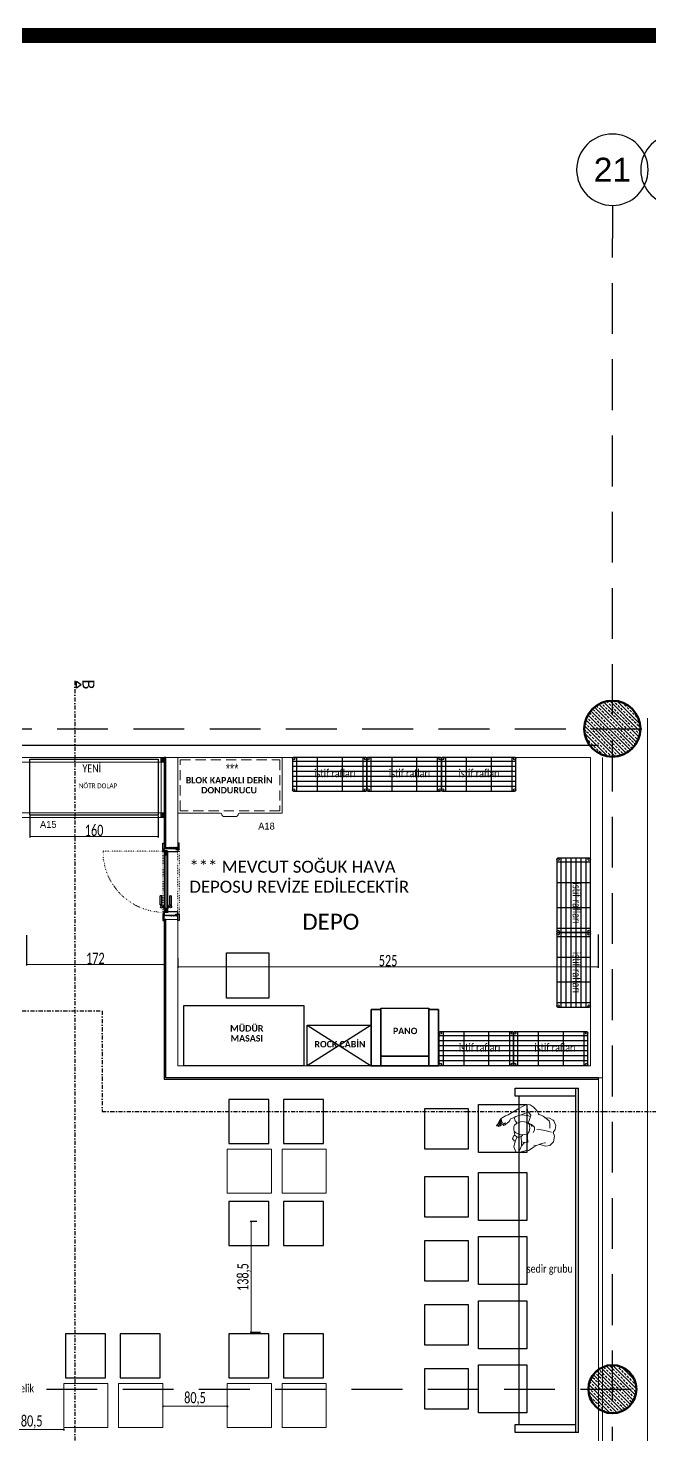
# Model space of a CAD drawing. Header units: millimetres. Extents: x 254888 to 263239, y -110593 to -105042.
# Drawn here: x 260651 to 261427, y -106799 to -105042 of the extents above; entities that cross this region are included whole.
import ezdxf
from ezdxf.enums import TextEntityAlignment as Align

# ---------------------------------------------------------------- set-up
doc = ezdxf.new("R2010")
doc.units = ezdxf.units.MM
doc.header["$PDMODE"] = 2
for name, pattern in [('ACAD_ISO07W100', [3, 0, -3]), ('DASHDOTX2', [50.8, 25.4, -12.7, 0, -12.7]), ('DASHED', [19.05, 12.7, -6.35]), ('DASHED2', [9.525, 6.35, -3.175])]:
    doc.linetypes.add(name, pattern=pattern)
doc.layers.get('0').update_dxf_attribs({"lineweight": 20})
for name, color, linetype in [('0-HSL-HTC', 253, 'Continuous'), ('a_grid_label', 9, 'Continuous'), ('a_grid_label_1_1', 9, 'Continuous'), ('a_outline_02', 1, 'Continuous'), ('a_text_1_1000_english', 7, 'Continuous'), ('kapı', 25, 'Continuous'), ('yazı', 11, 'Continuous')]:
    doc.layers.add(name, color=color, linetype=linetype)
for name, color, linetype, lineweight in [('A-RCON-1', 8, 'Continuous', 5), ('ahşap', 32, 'Continuous', 25), ('ahşap kesit', 30, 'Continuous', 30), ('alçıpan', 12, 'Continuous', 20), ('CAM', 141, 'Continuous', 0), ('demir-1', 103, 'Continuous', 20), ('elektrik panosu', 1, 'Continuous', 25), ('KP', 167, 'Continuous', 30), ('makineekipman', 156, 'Continuous', 20), ('mutfak ekipmanları', 167, 'Continuous', 25), ('t_kesitçizgisi', 7, 'DASHDOTX2', 30), ('t_mob kesit', 32, 'Continuous', 25), ('t_tarama', 253, 'Continuous', 5), ('t_yazı', 23, 'Continuous', 25), ('tefris', 30, 'Continuous', 0), ('tefrişoturum', 59, 'Continuous', 25), ('tefrişyazı', 7, 'Continuous', 20), ('tezgahekipman', 146, 'Continuous', 20), ('X_S_COL_01$0$SC_COLS_SITU_E_SECT', 4, 'Continuous', 50), ('ölçü', 251, 'Continuous', 5)]:
    doc.layers.add(name, color=color, linetype=linetype, lineweight=lineweight)
doc.styles.add('OLUŞTURULMUŞ_STİL_1', font='')
doc.styles.get("Standard").update_dxf_attribs({"font": 'times.ttf', "height": 12})
doc.styles.add('style1', font='arial.ttf', dxfattribs={"height": 20})
doc.styles.add('TAKSİM', font='GOTHIC.TTF', dxfattribs={"height": 20})
doc.styles.add('text2', font='calibri.ttf', dxfattribs={"width": 0.8})
doc.styles.add('txt_tur_1', font='arial.ttf', dxfattribs={"height": 1.5})
doc.styles.add('Ölçü50', font='calibri.ttf', dxfattribs={"width": 0.7})
doc.styles.get('OLUŞTURULMUŞ_STİL_1').set_extended_font_data('Arial', bold=True)
doc.dimstyles.new('olcu10', dxfattribs={"dimtxt": 14, "dimasz": 2, "dimexe": 1.25, "dimexo": 0.625, "dimgap": 0.5, "dimtad": 1, "dimdec": 1, "dimrnd": 0.5, "dimzin": 9, "dimtxsty": 'Ölçü50', "dimblk": 'ARCHTICK', "dimcen": 2, "dimclrd": 256, "dimclre": 256, "dimclrt": 6, "dimazin": 2, "dimtfac": 1, "dimtdec": 1, "dimtix": 1, "dimtmove": 0, "dimatfit": 3, "dimldrblk": 'ARCHTICK', "dimfxl": 1, "dimlwd": -1, "dimarcsym": 0})
pattern_1 = [(135, (232235.527, -121067.091), (-4.490128, -4.490128), []), (135, (232235.527, -121062.601), (-4.490128, -4.490128), [3.175, -1.5875])]

# ---------------------------------------------------------------- blocks, each defined once
blk = doc.blocks.new('_ArchTick')
at = {"color": 0, "linetype": 'ByBlock', "const_width": 0.15}
blk.add_lwpolyline([(-0.5, -0.5), (0.5, 0.5)], dxfattribs=at)
blk = doc.blocks.new('*D330')
at = {"layer": 'DEFPOINTS', "color": 0, "transparency": 16777216}
for p in [(260937.1, -106532.8), (260929.7, -106671.3), (260941.8, -106671.3)]:
    blk.add_point(p, dxfattribs=at)
at = {"layer": 'ölçü', "lineweight": -2, "transparency": 16777216}
for p, q in [((260936.5, -106532.8), (260928.5, -106532.8)), ((260941.2, -106671.3), (260928.5, -106671.3))]:
    blk.add_line(p, q, dxfattribs=at)
at = {"layer": 'ölçü', "transparency": 16777216}
blk.add_line((260929.7, -106532.8), (260929.7, -106671.3), dxfattribs=at)
at = {"layer": 'ölçü', "transparency": 16777216, "xscale": 2, "yscale": 2, "zscale": 2}
for p, rotation in [((260929.7, -106532.8), 90), ((260929.7, -106671.3), 270)]:
    blk.add_blockref('_ArchTick', p, dxfattribs=dict(at, rotation=rotation))
at = {"layer": 'ölçü', "color": 6, "transparency": 16777216, "insert": (260920.6, -106602.1), "char_height": 14, "attachment_point": 5, "rotation": 90, "style": 'Ölçü50'}
blk.add_mtext('138,5', dxfattribs=at)
blk = doc.blocks.new('*D331')
at = {"layer": 'DEFPOINTS', "color": 0, "transparency": 16777216}
for p in [(260819.1, -106762.4), (260899.8, -106762.4), (260899.8, -106763.3)]:
    blk.add_point(p, dxfattribs=at)
at = {"layer": 'ölçü', "lineweight": -2, "transparency": 16777216}
for p, q in [((260819.1, -106763), (260819.1, -106764.5)), ((260899.8, -106763), (260899.8, -106764.5))]:
    blk.add_line(p, q, dxfattribs=at)
at = {"layer": 'ölçü', "transparency": 16777216}
blk.add_line((260819.1, -106763.3), (260899.8, -106763.3), dxfattribs=at)
at = {"layer": 'ölçü', "transparency": 16777216, "xscale": 2, "yscale": 2, "zscale": 2, "rotation": 180}
blk.add_blockref('_ArchTick', (260819.1, -106763.3), dxfattribs=at)
at = {"layer": 'ölçü', "transparency": 16777216, "xscale": 2, "yscale": 2, "zscale": 2}
blk.add_blockref('_ArchTick', (260899.8, -106763.3), dxfattribs=at)
at = {"layer": 'ölçü', "color": 6, "transparency": 16777216, "insert": (260859.4, -106754.1), "char_height": 14, "attachment_point": 5, "style": 'Ölçü50'}
blk.add_mtext('80,5', dxfattribs=at)
blk = doc.blocks.new('*D349')
at = {"layer": 'DEFPOINTS', "color": 0, "transparency": 16777216}
for p in [(261363, -106173.4), (260838, -106202.9), (261363, -106214.5)]:
    blk.add_point(p, dxfattribs=at)
at = {"layer": 'ölçü', "lineweight": -2, "transparency": 16777216}
for p, q in [((261363, -106174), (261363, -106215.7)), ((260838, -106203.5), (260838, -106215.7))]:
    blk.add_line(p, q, dxfattribs=at)
at = {"layer": 'ölçü', "transparency": 16777216}
blk.add_line((260838, -106214.5), (261363, -106214.5), dxfattribs=at)
at = {"layer": 'ölçü', "transparency": 16777216, "xscale": 2, "yscale": 2, "zscale": 2, "rotation": 180}
blk.add_blockref('_ArchTick', (260838, -106214.5), dxfattribs=at)
at = {"layer": 'ölçü', "transparency": 16777216, "xscale": 2, "yscale": 2, "zscale": 2}
blk.add_blockref('_ArchTick', (261363, -106214.5), dxfattribs=at)
at = {"layer": 'ölçü', "color": 6, "transparency": 16777216, "insert": (261100.5, -106206.8), "char_height": 14, "attachment_point": 5, "style": 'Ölçü50'}
blk.add_mtext('525', dxfattribs=at)
blk = doc.blocks.new('*D326')
at = {"layer": 'DEFPOINTS', "color": 0, "transparency": 16777216}
for p in [(260648.9, -106174.2), (260821, -106174.2), (260821, -106211.5)]:
    blk.add_point(p, dxfattribs=at)
at = {"layer": 'ölçü', "lineweight": -2, "transparency": 16777216}
for p, q in [((260648.9, -106174.8), (260648.9, -106212.8)), ((260821, -106174.8), (260821, -106212.8))]:
    blk.add_line(p, q, dxfattribs=at)
at = {"layer": 'ölçü', "transparency": 16777216}
blk.add_line((260648.9, -106211.5), (260821, -106211.5), dxfattribs=at)
at = {"layer": 'ölçü', "transparency": 16777216, "xscale": 2, "yscale": 2, "zscale": 2, "rotation": 180}
blk.add_blockref('_ArchTick', (260648.9, -106211.5), dxfattribs=at)
at = {"layer": 'ölçü', "transparency": 16777216, "xscale": 2, "yscale": 2, "zscale": 2}
blk.add_blockref('_ArchTick', (260821, -106211.5), dxfattribs=at)
at = {"layer": 'ölçü', "color": 6, "transparency": 16777216, "insert": (260735, -106203.9), "char_height": 14, "attachment_point": 5, "style": 'Ölçü50'}
blk.add_mtext('172', dxfattribs=at)
blk = doc.blocks.new('isttif rafı-flat-4')
for p, q in [((-1110, -1291.1), (-1068, -1291.1)), ((-1104.9, -1286), (-1104.9, -1379)), ((-1098.6, -1286), (-1098.6, -1379)), ((-1092.4, -1286), (-1092.4, -1379)), ((-1086.1, -1286), (-1086.1, -1379)), ((-1079.9, -1286), (-1079.9, -1379)), ((-1073.6, -1286), (-1073.6, -1379)), ((-1110, -1317), (-1068, -1317)), ((-1110, -1348), (-1068, -1348)), ((-1110, -1373.9), (-1068, -1373.9))]:
    blk.add_line(p, q)
blk.add_lwpolyline([(-1110, -1287.5), (-1110, -1377.5, 0.414214), (-1108.5, -1379), (-1069.5, -1379, 0.414214), (-1068, -1377.5), (-1068, -1287.5, 0.414214), (-1069.5, -1286), (-1108.5, -1286, 0.414214)], format="xyb", close=True)
for centre in [(-1108.5, -1287.5), (-1069.5, -1287.5), (-1108.5, -1377.5), (-1069.5, -1377.5)]:
    blk.add_circle(centre, 1.5)
blk = doc.blocks.new('A$C70273054-flat-1')
for p, q in [((-67, 130.2), (-67, 0)), ((2.5, 130.2), (-67, 130.2)), ((2.5, 130.2), (2.5, 77.1)), ((4.5, 75.1), (4.5, 75.1)), ((6.5, 57.1), (6.5, 73.1)), ((2.5, 0), (2.5, 53.1)), ((4.5, 55.1), (4.5, 55.1)), ((-67, 0), (2.5, 0))]:
    blk.add_line(p, q)
at = {"linetype": 'DASHED'}
blk.add_lwpolyline([(-0.5, 3), (-0.5, 127.2), (-64, 127.2), (-64, 3)], close=True, dxfattribs=at)
for centre, start, end in [((4.5, 77.1), 180, 270), ((4.5, 73.1), 0, 90), ((4.5, 53.1), 90, 180), ((4.5, 57.1), 270, 0)]:
    blk.add_arc(centre, 2, start, end)
at = {"style": 'style1', "width": 0.8}
blk.add_text('***', height=12, rotation=90, dxfattribs=at).set_placement((-47.2, 54.7))
blk = doc.blocks.new('dada')
for p, q in [((219964.1, -31826.5), (219966.7, -31822.6)), ((219967.8, -31810.1), (219965.6, -31815.3)), ((219965.6, -31815.3), (219966.3, -31821)), ((219966.3, -31821), (219966.1, -31823.5)), ((219966.7, -31822.6), (219967.9, -31820.3)), ((219973.4, -31806.9), (219967.8, -31810.1)), ((219967.9, -31820.3), (219969.4, -31817.1)), ((219969.4, -31817.1), (219969.8, -31816.1)), ((219980.5, -31807), (219973.4, -31806.9)), ((219984.7, -31810), (219980.5, -31807)), ((219984.3, -31815.6), (219984.6, -31812.1)), ((219984.6, -31817.3), (219984.3, -31815.6)), ((219984.4, -31825.3), (219984.7, -31822.8)), ((219984.6, -31818.7), (219984.6, -31817.3)), ((219984.6, -31820.5), (219984.6, -31818.7)), ((219984.7, -31822.8), (219984.6, -31820.5)), ((219988.6, -31808.2), (219984.7, -31810)), ((219993.9, -31808.4), (219988.6, -31808.2)), ((219994, -31816.3), (219988.8, -31815.1)), ((219998.9, -31812.3), (219993.9, -31808.4)), ((219997.6, -31817.9), (219994, -31816.3)), ((219999.7, -31822.2), (219997.6, -31817.9)), ((219999.7, -31813.2), (219998.9, -31812.3)), ((220000.9, -31818.5), (219999.7, -31813.2)), ((220001.6, -31826.6), (219999.7, -31822.2)), ((220000.2, -31823.1), (220000.9, -31818.5)), ((219954.2, -31838.4), (219950.3, -31846.2)), ((219955.5, -31834.6), (219954.2, -31838.4)), ((219961.5, -31828.8), (219955.5, -31834.6)), ((219964.3, -31841.6), (219959.4, -31844.5)), ((219964.1, -31826.5), (219961.5, -31828.8)), ((219963.6, -31829.8), (219964.1, -31826.5)), ((219964.2, -31845.6), (219964.3, -31841.6)), ((219965.9, -31838.1), (219964.3, -31841.6)), ((219965.9, -31838.1), (219965, -31837.7)), ((219970.3, -31839.5), (219965.9, -31838.1)), ((219975.3, -31840.4), (219970.3, -31839.5)), ((219975.1, -31840.7), (219972.6, -31847.5)), ((219978.8, -31839.4), (219975.1, -31840.7)), ((219983.2, -31839.4), (219978.8, -31839.4)), ((219982, -31833.1), (219978.9, -31834)), ((219985.9, -31833.9), (219982, -31833.1)), ((219987.6, -31841.5), (219983.2, -31839.4)), ((219983.4, -31830.6), (219984.4, -31825.3)), ((219988.1, -31839.2), (219985.7, -31836.9)), ((219988, -31838.6), (219985.9, -31833.9)), ((219989.4, -31844.9), (219987.6, -31841.5)), ((219988.1, -31839.2), (219988, -31838.6)), ((219988.5, -31841.6), (219988.1, -31839.2)), ((219989.1, -31844.1), (219988.5, -31841.6)), ((220002.8, -31833), (220001.6, -31826.6)), ((220002.9, -31833.1), (220001.9, -31831.9)), ((220006.7, -31835.8), (220002.9, -31833.1)), ((220008.3, -31838.4), (220006.7, -31835.8)), ((220010.1, -31841.6), (220008.3, -31838.4)), ((220011.5, -31845.8), (220010.1, -31841.6)), ((219950.3, -31846.2), (219950.4, -31849.8)), ((219950.4, -31849.8), (219955.8, -31853.3)), ((219954.9, -31845.1), (219953.1, -31845.6)), ((219959.4, -31844.5), (219954.9, -31845.1)), ((219955.8, -31853.3), (219959.9, -31853.5)), ((219962.8, -31845.2), (219959.4, -31844.5)), ((219959.9, -31853.5), (219963.5, -31853.2)), ((219970.6, -31847.5), (219962.8, -31845.2)), ((219963.2, -31854.8), (219963.4, -31853.2)), ((219965.6, -31857.5), (219963.2, -31854.8)), ((219963.5, -31853.2), (219967.3, -31852.8)), ((219968.5, -31857.1), (219965.6, -31857.5)), ((219967.3, -31852.8), (219968.8, -31852.9)), ((219970.3, -31855.5), (219968.5, -31857.1)), ((219969.1, -31849.2), (219968.6, -31852.2)), ((219968.6, -31852.2), (219970.2, -31855.4)), ((219968.6, -31852.2), (219968.6, -31852.2)), ((219970.6, -31848), (219969.1, -31849.2)), ((219970.2, -31855.4), (219972, -31856.6)), ((219971, -31847.2), (219970.6, -31848)), ((219972.2, -31846.3), (219971, -31847.2)), ((219972, -31856.6), (219973.4, -31857.2)), ((219972.2, -31846.3), (219972.9, -31846.5)), ((219972.6, -31847.5), (219972.2, -31849)), ((219972.2, -31849), (219973.4, -31855)), ((219973.4, -31855), (219974.9, -31857.4)), ((219973.4, -31857.2), (219974.3, -31857.1)), ((219974.3, -31857.1), (219974, -31855.9)), ((219974.9, -31857.4), (219976.6, -31858.5)), ((219976.6, -31858.5), (219980.3, -31859.2)), ((219980.3, -31859.2), (219982.4, -31858.8)), ((219982.4, -31858.8), (219985.1, -31857.1)), ((219985.1, -31857.1), (219988.9, -31851.8)), ((219985.8, -31856.2), (219987.9, -31859.4)), ((219987.9, -31859.4), (219991.6, -31861.6)), ((219993.5, -31842.3), (219988.6, -31843)), ((219988.9, -31851.8), (219989.4, -31847.8)), ((219989.4, -31845.9), (219989.1, -31844.1)), ((219989.4, -31847.8), (219989.4, -31844.9)), ((219993.2, -31859.7), (219997, -31853.7)), ((219999.3, -31842.1), (219993.5, -31842.3)), ((219997, -31853.7), (219997.9, -31845.6)), ((219997, -31853.7), (220000, -31849)), ((219997.9, -31845.6), (219997.6, -31842.2)), ((219998.7, -31863.7), (220003.7, -31858.5)), ((219999.3, -31842.1), (220002.3, -31845.7)), ((220000, -31849), (220002.3, -31845.7)), ((220002.3, -31845.7), (220003.5, -31847.3)), ((220003.5, -31847.3), (220008, -31848.7)), ((220003.7, -31858.5), (220007.4, -31854.5)), ((220007.4, -31854.5), (220010.8, -31850.1)), ((220010.8, -31850.1), (220011.5, -31845.8)), ((220010.8, -31850.1), (220010.8, -31850.1)), ((219976.3, -31878.1), (219976.7, -31876.9)), ((219976.7, -31876.9), (219977.5, -31876.1)), ((219977.5, -31876.1), (219978.5, -31875)), ((219978.7, -31877), (219977.9, -31877.8)), ((219978.5, -31875), (219979.2, -31874.4)), ((219980.1, -31875.8), (219978.7, -31877)), ((219980.1, -31870.4), (219978.8, -31871.8)), ((219978.8, -31871.8), (219978.9, -31872.1)), ((219978.9, -31872.1), (219979.2, -31872.2)), ((219979, -31877.2), (219980.3, -31876.2)), ((219979.2, -31872.2), (219981.2, -31871.8)), ((219979.2, -31874.4), (219980.3, -31873.4)), ((219981, -31869.8), (219980.1, -31870.4)), ((219982.1, -31874.4), (219980.1, -31875.8)), ((219980.3, -31873.4), (219981.5, -31872.2)), ((219980.3, -31876.2), (219981.3, -31875.3)), ((219983.2, -31868.1), (219981, -31869.8)), ((219982.2, -31876.8), (219981, -31877.7)), ((219981.2, -31871.8), (219982.2, -31871.3)), ((219981.3, -31875.3), (219982.2, -31874.6)), ((219981.5, -31872.2), (219982.2, -31871.3)), ((219982.2, -31874.6), (219982.1, -31874.4)), ((219982.2, -31871.3), (219982.7, -31870.2)), ((219982.2, -31874.6), (219983.9, -31875.9)), ((219982.2, -31876.8), (219983.9, -31875.9)), ((219984.9, -31866.8), (219983.2, -31868.1)), ((219985.2, -31876.8), (219983.5, -31877.4)), ((219983.9, -31875.9), (219986.7, -31877.1)), ((219986.7, -31877.1), (219984.3, -31878.3)), ((219986.8, -31865.9), (219984.9, -31866.8)), ((219986, -31876.8), (219985.2, -31876.8)), ((219987.9, -31875.9), (219986.7, -31877.1)), ((219988.6, -31865.9), (219986.8, -31865.9)), ((219991.2, -31872.7), (219987.9, -31875.9)), ((219988.6, -31865.9), (219991.6, -31861.6)), ((219993.3, -31869.5), (219991.2, -31872.7)), ((219991.6, -31861.6), (219993.2, -31859.7)), ((219993.3, -31869.5), (219998.7, -31863.7)), ((219976.4, -31878.4), (219976.3, -31878.1)), ((219976.8, -31878.5), (219976.4, -31878.4)), ((219976.5, -31879.8), (219978.1, -31877.9)), ((219976.6, -31880.4), (219976.5, -31879.8)), ((219976.9, -31880.6), (219976.6, -31880.4)), ((219977.9, -31877.8), (219976.8, -31878.5)), ((219979.2, -31879.3), (219976.9, -31880.6)), ((219978.1, -31877.9), (219979, -31877.2)), ((219981, -31877.7), (219979.2, -31879.3)), ((219981.2, -31878.6), (219979.2, -31879.3)), ((219979.4, -31879.5), (219979.2, -31879.3)), ((219981, -31879.2), (219979.4, -31879.5)), ((219984.3, -31878.3), (219981, -31879.2)), ((219983.5, -31877.4), (219981.2, -31878.6))]:
    blk.add_line(p, q)
blk = doc.blocks.new('60lik')
at = {"layer": 'KP'}
blk.add_lwpolyline([(260700.2, -106004.3), (260704.2, -106004.3), (260704.2, -106010.3), (260700.2, -106010.3), (260700.2, -106004.3), (260704.2, -106010.3), (260704.2, -106004.3), (260700.2, -106010.3)], dxfattribs=at)
blk = doc.blocks.new('*D308')
at = {"layer": 'DEFPOINTS', "color": 0, "transparency": 16777216}
for p in [(260425.2, -106794.8), (260695.7, -106792.4), (260695.7, -106792.4)]:
    blk.add_point(p, dxfattribs=at)
at = {"layer": 'ölçü', "lineweight": -2, "transparency": 16777216}
for p, q in [((260425.2, -106794.1), (260425.2, -106791.1)), ((260695.7, -106791.7), (260695.7, -106791.1))]:
    blk.add_line(p, q, dxfattribs=at)
at = {"layer": 'ölçü', "transparency": 16777216}
blk.add_line((260425.2, -106792.4), (260695.7, -106792.4), dxfattribs=at)
at = {"layer": 'ölçü', "transparency": 16777216, "xscale": 2, "yscale": 2, "zscale": 2, "rotation": 180}
blk.add_blockref('_ArchTick', (260425.2, -106792.4), dxfattribs=at)
at = {"layer": 'ölçü', "transparency": 16777216, "xscale": 2, "yscale": 2, "zscale": 2}
blk.add_blockref('_ArchTick', (260695.7, -106792.4), dxfattribs=at)
at = {"layer": 'ölçü', "color": 6, "transparency": 16777216, "insert": (260560.4, -106783.2), "char_height": 14, "attachment_point": 5, "style": 'Ölçü50'}
blk.add_mtext('270,5', dxfattribs=at)
blk = doc.blocks.new('*D316')
at = {"layer": 'DEFPOINTS', "color": 0, "transparency": 16777216}
for p in [(260615.3, -106782), (260695.7, -106791.1), (260695.7, -106792.4)]:
    blk.add_point(p, dxfattribs=at)
at = {"layer": 'ölçü', "lineweight": -2, "transparency": 16777216}
for p, q in [((260615.3, -106782.7), (260615.3, -106793.6)), ((260695.7, -106791.7), (260695.7, -106793.6))]:
    blk.add_line(p, q, dxfattribs=at)
at = {"layer": 'ölçü', "transparency": 16777216}
blk.add_line((260615.3, -106792.4), (260695.7, -106792.4), dxfattribs=at)
at = {"layer": 'ölçü', "transparency": 16777216, "xscale": 2, "yscale": 2, "zscale": 2, "rotation": 180}
blk.add_blockref('_ArchTick', (260615.3, -106792.4), dxfattribs=at)
at = {"layer": 'ölçü', "transparency": 16777216, "xscale": 2, "yscale": 2, "zscale": 2}
blk.add_blockref('_ArchTick', (260695.7, -106792.4), dxfattribs=at)
at = {"layer": 'ölçü', "color": 6, "transparency": 16777216, "insert": (260655.5, -106783.2), "char_height": 14, "attachment_point": 5, "style": 'Ölçü50'}
blk.add_mtext('80,5', dxfattribs=at)
blk = doc.blocks.new('a_grid label')
at = {"layer": 'a_grid_label'}
blk.add_line((0, 4.14), (0, 0), dxfattribs=at)
blk.add_circle((0, 8.6), 4.46, dxfattribs=at)
at = {"layer": 'a_grid_label', "style": 'txt_tur_1'}
blk.add_attdef('A1', text='', height=3, dxfattribs=at).set_placement((0, 7.25), align=Align.CENTER)
blk = doc.blocks.new('kapıdetay')
at = {"ltscale": 0.2}
h = blk.add_hatch(dxfattribs=at)
h.set_pattern_fill('ANSI31', color=251, scale=0.2)
h.set_pattern_definition([(45, (-560329.91457, -186215.0068), (-0.44901280605, 0.44901280605), [])])
h.paths.add_polyline_path([(9.8, -4.4), (4.8, -4.4), (4.8, -4.2), (5.2, -4.2), (5.2, -1.6), (9.8, -1.6)])
h = blk.add_hatch(dxfattribs=at)
h.set_pattern_fill('ANSI31', color=251, scale=0.2)
h.set_pattern_definition([(45, (-560326.91455, -186218.00687), (-0.44901280605, 0.44901280605), [])])
h.paths.add_polyline_path([(81.2, -1.6), (81.2, -4.4), (76.2, -4.4), (76.2, -1.6)])
at = {"linetype": 'ACAD_ISO07W100', "ltscale": 0.2}
blk.add_line((4.8, -1), (4.8, 75.4), dxfattribs=at)
at = {"ltscale": 0.2}
for p, q in [((4.1, -4.2), (4.1, 0)), ((5.2, -4.2), (5.2, 0)), ((71.7, 4), (60.6, 4)), ((60.6, 3.8), (60.6, 4)), ((60.6, 2.2), (60.6, 3.8)), ((60.6, 2.2), (60.6, 2)), ((71.7, 2), (60.6, 2)), ((71.7, 2), (60.6, 2)), ((71.7, 3.8), (71.7, 4)), ((71.7, 2.2), (71.7, 3.8)), ((71.7, 3.8), (72.3, 3.8)), ((71.7, 2.2), (71.7, 2)), ((71.7, 2.2), (72.3, 2.2)), ((72.3, 3.6), (72.3, 3.8)), ((72.3, 2.4), (72.3, 3.6)), ((72.3, 3.6), (73.1, 3.6)), ((72.3, 2.4), (72.3, 2.2)), ((72.3, 2.4), (73.1, 2.4)), ((73.6, 1.9), (73.6, -0.5)), ((74.7, 1.9), (74.7, -0.5)), ((4.1, -4.2), (4.5, -4.2)), ((4.5, -4.2), (4.5, -0.2)), ((4.8, -4.2), (4.8, -0.2)), ((4.8, -1), (81.2, -1)), ((4.8, -5), (4.8, -1)), ((4.8, -1.6), (81.2, -1.6)), ((5.2, -4.2), (4.8, -4.2)), ((4.8, -4.4), (81.2, -4.4)), ((4.8, -5), (81.2, -5)), ((9.8, -4.4), (9.8, -1.6)), ((71.7, -8), (60.6, -8)), ((71.7, -8), (60.6, -8)), ((60.6, -8.2), (60.6, -8)), ((60.6, -8.2), (60.6, -9.8)), ((60.6, -9.8), (60.6, -10)), ((71.7, -10), (60.6, -10)), ((71.7, -8.2), (71.7, -8)), ((71.7, -8.2), (71.7, -9.8)), ((71.7, -8.2), (72.3, -8.2)), ((71.7, -9.8), (71.7, -10)), ((71.7, -9.8), (72.3, -9.8)), ((76.4, -0.5), (71.9, -0.5)), ((71.9, -0.5), (71.9, -1)), ((71.9, -5.5), (71.9, -5)), ((76.4, -5.5), (71.9, -5.5)), ((72.3, -8.4), (72.3, -8.2)), ((72.3, -8.4), (72.3, -9.6)), ((72.3, -8.4), (73.1, -8.4)), ((72.3, -9.6), (72.3, -9.8)), ((72.3, -9.6), (73.1, -9.6)), ((73.6, -7.9), (73.6, -5.5)), ((74.7, -7.9), (74.7, -5.5)), ((76.2, -4.4), (76.2, -1.6)), ((81.2, -5), (81.2, -1))]:
    blk.add_line(p, q, dxfattribs=at)
for points in [[(-5.2, -1), (2.8, -1), (2.8, 0.8), (-5.2, 0.8)], [(91.2, -1), (83.2, -1), (83.2, 0.8), (91.2, 0.8)], [(2.3, -15.5), (2.8, -15.5), (2.8, -19.8), (-5.2, -19.8), (-5.2, -18), (2.3, -18), (2.3, -15.5)], [(76.4, -0.5), (76.4, -1), (71.9, -1), (71.9, -0.5)], [(76.4, -5.5), (76.4, -5), (71.9, -5), (71.9, -5.5)], [(83.7, -15.5), (83.2, -15.5), (83.2, -19.8), (91.2, -19.8), (91.2, -18), (83.7, -18), (83.7, -15.5)]]:
    blk.add_lwpolyline(points, close=True, dxfattribs=at)
at = {"linetype": 'ACAD_ISO07W100', "ltscale": 0.2}
for points in [[(2.8, 0.8), (83.2, 0.8)], [(0, -18), (0, -1)], [(86, -18), (86, -1)], [(2.8, -19.8), (83.2, -19.8)], [(80.5, -18), (5.5, -18)]]:
    blk.add_lwpolyline(points, dxfattribs=at)
at = {"ltscale": 0.2}
for points in [[(1.5, -18), (5.5, -18), (5.5, -5.5), (4.5, -5.5), (4.5, -1), (1.5, -1), (1.5, -18)], [(84.5, -18), (80.5, -18), (80.5, -5.5), (81.5, -5.5), (81.5, -1), (84.5, -1), (84.5, -18)]]:
    blk.add_lwpolyline(points, dxfattribs=at)
blk.add_circle((4.7, 0.6), 0.8, dxfattribs=at)
at = {"linetype": 'ACAD_ISO07W100', "ltscale": 0.2}
blk.add_arc((4.9, -0.9), 76.3, 359.936, 90.064, dxfattribs=at)
at = {"ltscale": 0.2}
blk.add_ellipse((74.1, 3), major_axis=(0, 1.23), ratio=0.999304, start_param=1.570796315237618, end_param=7.853981622417204, dxfattribs=at)
at = {"ltscale": 0.2, "extrusion": (0, 0, -1)}
blk.add_ellipse((74.1, -9), major_axis=(0, 1.23), ratio=0.999304, start_param=4.712389, end_param=10.995574, dxfattribs=at)
blk = doc.blocks.new('*D361')
at = {"layer": 'DEFPOINTS', "color": 0, "transparency": 16777216}
for p in [(260653.3, -106025.2, 0), (260813.5, -106025.2, 0), (260813.5, -106051.8)]:
    blk.add_point(p, dxfattribs=at)
at = {"layer": 'ölçü', "lineweight": -2, "transparency": 16777216}
for p, q in [((260653.3, -106025.8), (260653.3, -106053)), ((260813.5, -106025.8), (260813.5, -106053))]:
    blk.add_line(p, q, dxfattribs=at)
at = {"layer": 'ölçü', "transparency": 16777216}
blk.add_line((260653.3, -106051.8), (260813.5, -106051.8), dxfattribs=at)
at = {"layer": 'ölçü', "transparency": 16777216, "xscale": 2, "yscale": 2, "zscale": 2, "rotation": 180}
blk.add_blockref('_ArchTick', (260653.3, -106051.8), dxfattribs=at)
at = {"layer": 'ölçü', "transparency": 16777216, "xscale": 2, "yscale": 2, "zscale": 2}
blk.add_blockref('_ArchTick', (260813.5, -106051.8), dxfattribs=at)
at = {"layer": 'ölçü', "color": 6, "transparency": 16777216, "insert": (260733.4, -106044.1), "char_height": 14, "attachment_point": 5, "style": 'Ölçü50'}
blk.add_mtext('160', dxfattribs=at)

msp = doc.modelspace()

# ---------------------------------------------------------------- hatches: boundary and pattern name
at = {"layer": '0-HSL-HTC'}
h = msp.add_hatch(dxfattribs=at)
h.set_pattern_fill('ANSI33', color=12, angle=90, style=0)
h.set_pattern_definition(pattern_1)
edge = h.paths.add_edge_path()
edge.add_arc((261380.527, -105917.091), 35, 0, 360)
h = msp.add_hatch(dxfattribs=at)
h.set_pattern_fill('ANSI33', color=12, angle=90, style=0)
h.set_pattern_definition(pattern_1)
edge = h.paths.add_edge_path()
edge.add_arc((261380.527, -106742.091), 30, 0, 360)

# ---------------------------------------------------------------- linework, layer by layer
at = {"color": 252, "const_width": 18.492, "elevation": 0}
msp.add_lwpolyline([(257052.561, -108874.598), (257052.561, -105051.157), (263229.562, -105051.157), (263229.562, -108874.598)], close=True, dxfattribs=at)
at = {"layer": 'a_grid_label_1_1', "linetype": 'DASHED2', "ltscale": 10}
for p, q in [((261380.527, -108567.091, -17966.192), (261380.527, -105304.828, -17966.192)), ((258877.517, -105917.091, -17966.192), (262145.31, -105917.091, -17966.192)), ((258864.135, -106742.091, -17966.192), (262131.929, -106742.091, -17966.192))]:
    msp.add_line(p, q, dxfattribs=at)
at = {"layer": 'a_outline_02'}
msp.add_line((261363.027, -105938.026), (259353.027, -105938.026), dxfattribs=at)
at = {"layer": 'ahşap'}
msp.add_lwpolyline([(260995.507, -106263.026), (260995.507, -106338.026), (260845.507, -106338.026), (260845.507, -106263.026), (260995.507, -106263.026)], dxfattribs=at)
at = {"layer": 'ahşap kesit'}
for points in [[(260823.027, -105953.026), (260821.027, -105953.026), (260821.027, -106065.345), (260823.027, -106065.345)], [(260823.027, -106155.364), (260821.027, -106155.364), (260821.027, -106355.026), (261363.057, -106355.026), (261363.057, -106353.026), (260823.027, -106353.026)]]:
    msp.add_lwpolyline(points, close=True, dxfattribs=at)
at = {"layer": 'alçıpan'}
for p, q in [((259283.027, -105938.026), (261363.027, -105938.026)), ((259283.027, -105953.026), (261353.027, -105953.026)), ((260823.027, -105953.026), (260823.027, -106065.345)), ((260838.027, -105953.026), (260838.027, -106065.345)), ((260823.027, -106155.364), (260823.027, -106353.026)), ((260838.027, -106155.364), (260838.027, -106338.026)), ((260838.027, -106338.026), (261353.056, -106338.026)), ((260823.027, -106353.026), (261368.057, -106353.026))]:
    msp.add_line(p, q, dxfattribs=at)
for points in [[(261353.056, -106338.026), (261353.027, -105953.027)], [(261368.057, -106353.026), (261368.027, -105953.026)], [(260823.027, -106065.345), (260838.027, -106065.345)], [(260823.027, -106155.364), (260838.027, -106155.364)], [(261348.057, -106353.027), (261348.057, -106353.026)]]:
    msp.add_lwpolyline(points, dxfattribs=at)
at = {"layer": 'CAM'}
msp.add_line((261363.057, -106353.026), (261363.057, -106811.103), dxfattribs=at)
msp.add_lwpolyline([(261368.057, -106811.109), (261368.057, -106353.026)], dxfattribs=at)
at = {"layer": 'demir-1'}
for points in [[(259583.027, -105959.026), (260821.027, -105959.026)], [(260817.027, -106028.026), (260817.027, -105953.026)], [(260821.027, -106028.026), (260821.027, -105953.026)], [(259583.027, -106022.026), (260821.027, -106022.026)], [(260821.027, -106028.026), (259583.027, -106028.026)]]:
    msp.add_lwpolyline(points, dxfattribs=at)
at = {"layer": 'elektrik panosu'}
for p, q in [((261079.421, -106287.242), (260999.421, -106338.026)), ((260999.421, -106287.242), (261079.421, -106338.026))]:
    msp.add_line(p, q, dxfattribs=at)
at = {"layer": 'elektrik panosu', "lineweight": 35}
for points in [[(261091.421, -106338.026), (261091.421, -106268.026), (261079.421, -106268.026), (261079.421, -106338.026), (261163.421, -106338.026)], [(261163.421, -106338.026), (261163.421, -106268.026), (261151.421, -106268.026), (261151.421, -106338.026)], [(261151.421, -106326.026), (261091.421, -106326.026)]]:
    msp.add_lwpolyline(points, dxfattribs=at)
at = {"layer": 'elektrik panosu'}
for points in [[(261091.421, -106326.026), (261091.421, -106266.026), (261151.421, -106266.026), (261151.421, -106326.026), (261091.421, -106326.026)], [(261079.421, -106338.026), (260999.421, -106338.026), (260999.421, -106287.242), (261079.421, -106287.242)], [(261079.421, -106287.242), (261079.421, -106338.026)]]:
    msp.add_lwpolyline(points, dxfattribs=at)
at = {"layer": 'mutfak ekipmanları', "elevation": 0}
msp.add_lwpolyline([(260653.298, -105955.162), (260813.504, -105955.162), (260813.504, -106025.162), (260653.298, -106025.162)], close=True, dxfattribs=at)
at = {"layer": 't_kesitçizgisi', "ltscale": 0.2}
for p, q in [((260709.4, -105857.384, 0), (260709.4, -108580.072, 0)), ((259125.181, -106269.571, 0), (260743.391, -106269.571, 0))]:
    msp.add_line(p, q, dxfattribs=at)
at = {"layer": 't_kesitçizgisi'}
for p, q in [((260717.304, -105862.319), (260711.672, -105858.093)), ((260711.672, -105866.545), (260711.672, -105858.093)), ((260717.304, -105862.319), (260711.672, -105866.545))]:
    msp.add_line(p, q, dxfattribs=at)
at = {"layer": 't_kesitçizgisi', "ltscale": 0.2, "elevation": 0}
msp.add_lwpolyline([(260743.391, -106269.571), (260743.391, -106395.42), (261554.033, -106395.42)], dxfattribs=at)
at = {"layer": 't_mob kesit'}
for p, q in [((261334.311, -106366.005), (261334.311, -106796.243)), ((261338.311, -106796.243), (261338.311, -106366.005))]:
    msp.add_line(p, q, dxfattribs=at)
for points in [[(261334.311, -106376.005), (261259.311, -106376.005), (261259.311, -106366.005), (261338.311, -106366.005)], [(261264.311, -106786.243), (261264.311, -106376.005)], [(261338.311, -106796.243), (261259.311, -106796.243), (261259.311, -106786.243), (261334.311, -106786.243)]]:
    msp.add_lwpolyline(points, dxfattribs=at)
for points in [[(261273.586, -106386.473), (261273.586, -106446.473), (261213.586, -106446.473), (261213.586, -106386.473)], [(261273.586, -106471.538), (261273.586, -106531.538), (261213.586, -106531.538), (261213.586, -106471.538)], [(261273.586, -106551.554), (261273.586, -106611.554), (261213.586, -106611.554), (261213.586, -106551.554)], [(261273.586, -106631.569), (261273.586, -106691.569), (261213.586, -106691.569), (261213.586, -106631.569)], [(261273.586, -106711.585), (261273.586, -106771.585), (261213.586, -106771.585), (261213.586, -106711.585)]]:
    msp.add_lwpolyline(points, close=True, dxfattribs=at)
at = {"layer": 't_tarama', "elevation": -17966.834}
msp.add_lwpolyline([(261424.477, -108546.541), (261424.477, -105903.937)], dxfattribs=at)
at = {"layer": 'tefris', "linetype": 'Continuous'}
for points in [[(260899.787, -106442.448), (260899.787, -106497.448), (260954.787, -106497.448), (260954.787, -106442.448), (260899.787, -106442.448)], [(260968.196, -106442.448), (260968.196, -106497.448), (261023.196, -106497.448), (261023.196, -106442.448), (260968.196, -106442.448)], [(260695.692, -106734.871), (260695.692, -106789.871), (260750.692, -106789.871), (260750.692, -106734.871), (260695.692, -106734.871)], [(260764.101, -106734.871), (260764.101, -106789.871), (260819.101, -106789.871), (260819.101, -106734.871), (260764.101, -106734.871)], [(260899.787, -106734.871), (260899.787, -106789.871), (260954.787, -106789.871), (260954.787, -106734.871), (260899.787, -106734.871)], [(260968.196, -106734.871), (260968.196, -106789.871), (261023.196, -106789.871), (261023.196, -106734.871), (260968.196, -106734.871)]]:
    msp.add_lwpolyline(points, dxfattribs=at)
at = {"layer": 'tefrişoturum'}
for points in [[(260951.718, -106196.922), (260951.718, -106253.844), (260898.667, -106253.844), (260898.667, -106196.922)], [(260901.631, -106380.408), (260901.631, -106435.408), (260951.631, -106435.408), (260951.631, -106380.408)], [(260970.04, -106380.408), (260970.04, -106435.408), (261020.04, -106435.408), (261020.04, -106380.408)], [(261145.857, -106441.708), (261200.857, -106441.708), (261200.857, -106391.708), (261145.857, -106391.708)], [(261145.857, -106526.774), (261200.857, -106526.774), (261200.857, -106476.774), (261145.857, -106476.774)], [(260901.631, -106507.782), (260901.631, -106562.782), (260951.631, -106562.782), (260951.631, -106507.782)], [(260970.04, -106507.782), (260970.04, -106562.782), (261020.04, -106562.782), (261020.04, -106507.782)], [(261145.857, -106606.789), (261200.857, -106606.789), (261200.857, -106556.789), (261145.857, -106556.789)], [(261145.857, -106686.804), (261200.857, -106686.804), (261200.857, -106636.804), (261145.857, -106636.804)], [(260697.536, -106672.832), (260697.536, -106727.832), (260747.536, -106727.832), (260747.536, -106672.832)], [(260765.945, -106672.832), (260765.945, -106727.832), (260815.945, -106727.832), (260815.945, -106672.832)], [(260901.631, -106672.832), (260901.631, -106727.832), (260951.631, -106727.832), (260951.631, -106672.832)], [(260970.04, -106672.832), (260970.04, -106727.832), (261020.04, -106727.832), (261020.04, -106672.832)], [(261145.857, -106766.82), (261200.857, -106766.82), (261200.857, -106716.82), (261145.857, -106716.82)]]:
    msp.add_lwpolyline(points, close=True, dxfattribs=at)
at = {"layer": 'X_S_COL_01$0$SC_COLS_SITU_E_SECT'}
for centre, radius in [((261380.527, -105917.091), 35), ((261380.527, -106742.091), 30)]:
    msp.add_circle(centre, radius, dxfattribs=at)

# ---------------------------------------------------------------- block references
at = {"layer": 'A-RCON-1', "xscale": -1, "rotation": 256.7058778140276}
msp.add_blockref('dada', (241678.572, -327825.674, 0), dxfattribs=at)
at = {"layer": 'a_grid_label_1_1'}
ref = msp.add_blockref('a_grid label', (261380.527, -105304.828, -17966.192), dxfattribs=dict(at, xscale=-9.99999999999418, yscale=9.99999999999418, zscale=10))
ref.add_attrib('A1', '21', dxfattribs={"layer": 'a_grid_label', "height": 30, "style": 'txt_tur_1'}).set_placement((261380.527, -105233.825, -17966.192), align=Align.CENTER)
ref = msp.add_blockref('a_grid label', (261460.527, -105304.828, -17966.192), dxfattribs=dict(at, xscale=-9.99999999999418, yscale=9.99999999999418, zscale=10))
ref.add_attrib('A1', '22', dxfattribs={"layer": 'a_grid_label', "height": 30, "style": 'txt_tur_1'}).set_placement((261460.527, -105233.825, -17966.192), align=Align.CENTER)
at = {"layer": 'demir-1'}
msp.add_blockref('60lik', (116.841, 51.306), dxfattribs=at)
at = {"layer": 'kapı', "xscale": -1, "rotation": 90}
msp.add_blockref('kapıdetay', (260820.027, -106065.345), dxfattribs=at)
at = {"layer": 'makineekipman'}
msp.add_blockref('60lik', (116.841, -17.694), dxfattribs=at)
at = {"layer": 'mutfak ekipmanları'}
for p, rotation in [((262360.045, -107062.989), 270), ((262453.045, -107062.989), 270), ((262546.045, -107062.989), 270), ((260243.087, -107457.793), 180), ((260243.087, -107550.793), 180), ((262543.042, -107405.685), 270), ((262636.042, -107405.685), 270)]:
    msp.add_blockref('isttif rafı-flat-4', p, dxfattribs=dict(at, rotation=rotation))
at = {"layer": 'tezgahekipman', "xscale": -1, "rotation": 90}
msp.add_blockref('A$C70273054-flat-1', (260968.227, -106020.026), dxfattribs=at)

# ---------------------------------------------------------------- texts
at = {"style": 'TAKSİM'}
for s, p in [('A15', (260676.235, -106040.93, 0)), ('A18', (260948.705, -106043.053, 0))]:
    msp.add_text(s, height=8.64, dxfattribs=at).set_placement(p, align=Align.CENTER)
at = {"layer": 'a_text_1_1000_english', "width": 377.99207, "attachment_point": 1}
for s, insert, char_height in [('{\\fCalibri|b0|i0|c162|p34;*** MEVCUT SOĞUK HAVA\\PDEPOSU REVİZE EDİLECEKTİR}', (260852.486, -106082.001), 15), ('{\\fCalibri|b0|i0|c162|p34;DEPO}', (260993.378, -106148.191), 20)]:
    msp.add_mtext(s, dxfattribs=dict(at, insert=insert, char_height=char_height))
at = {"layer": 't_yazı', "color": 1, "insert": (260718.935, -105867.995, 0), "char_height": 15, "width": 84.41262, "attachment_point": 9, "rotation": 270, "style": 'Ölçü50'}
msp.add_mtext('{\\fLucida Sans Unicode|b0|i0|c162|p34;\\W1;B}', dxfattribs=at)
at = {"layer": 't_yazı', "linetype": 'ByBlock', "char_height": 8, "attachment_point": 2, "line_spacing_factor": 0.933337, "style": 'OLUŞTURULMUŞ_STİL_1'}
for s, insert, width in [('{\\fCalibri|b1|i0|c162|p34;BLOK KAPAKLI DERİN DONDURUCU}', (260902.043, -105977.443), 112.75104), ('{\\fCalibri|b1|i0|c162|p34;MÜDÜR \\PMASASI}', (260924.098, -106287.389), 99.38892), ('{\\fCalibri|b1|i0|c162|p34;PANO}', (261121.859, -106290.62), 99.38892), ('{\\fCalibri|b1|i0|c162|p34;ROCK CABİN}', (261040.396, -106307.184), 99.38892)]:
    msp.add_mtext(s, dxfattribs=dict(at, insert=insert, width=width))
at = {"layer": 'tefrişyazı', "char_height": 10, "attachment_point": 1, "style": 'text2'}
for s, insert in [('istif rafları ', (261008.247, -105967.711)), ('istif rafları ', (261101.449, -105967.711)), ('istif rafları ', (261188.47, -105967.711)), ('istif rafları ', (261188.938, -106310.407)), ('istif rafları ', (261283.241, -106310.407)), ('sedir grubu', (261273.586, -106586.63)), ('Hediyelik', (260611.853, -106736.059, -0.061))]:
    msp.add_mtext_dynamic_manual_height_columns(s, width=246.36665, gutter_width=1, heights=[0], dxfattribs=dict(at, insert=insert))
at = {"layer": 'tefrişyazı', "char_height": 10, "attachment_point": 1, "rotation": 270, "style": 'text2'}
for insert in [(261340.921, -106109.16), (261340.921, -106195.732)]:
    msp.add_mtext_dynamic_manual_height_columns('istif rafları ', width=246.36665, gutter_width=1, heights=[0], dxfattribs=dict(at, insert=insert))
at = {"layer": 'yazı', "attachment_point": 1, "style": 'text2'}
for s, insert, char_height in [('{\\C3;YENİ}', (260718.919, -105961.69, 0), 10), ('NÖTR DOLAP', (260714.265, -105985.376), 6)]:
    msp.add_mtext_dynamic_manual_height_columns(s, width=527.00794, gutter_width=12.5, heights=[0], dxfattribs=dict(at, insert=insert, char_height=char_height))

# ---------------------------------------------------------------- dimensions: what is measured, and where the dimension line sits
at = {"layer": 'ölçü', "color": 2}
dim = msp.add_linear_dim(base=(260813.504, -106051.762), p1=(260653.298, -106025.162, 0), p2=(260813.504, -106025.162, 0), dimstyle='olcu10', dxfattribs=at)
dim.commit()
dim.dimension.update_dxf_attribs({"geometry": '*D361', "text_midpoint": (260733.401, -106044.089)})
at = {"layer": 'ölçü'}
for base, p1, p2, picture, middle in [((260821.027, -106211.527), (260648.903, -106174.204), (260821.027, -106174.204), '*D326', (260734.965, -106203.924)), ((261363.033, -106214.481), (260838.027, -106202.91), (261363.033, -106173.361), '*D349', (261100.53, -106206.809))]:
    dim = msp.add_linear_dim(base=base, p1=p1, p2=p2, dimstyle='olcu10', override={"dimtmove": 1}, dxfattribs=at)
    dim.commit()
    dim.dimension.update_dxf_attribs({"geometry": picture, "text_midpoint": middle})
dim = msp.add_linear_dim(base=(260929.71233, -106671.33171), p1=(260937.12379, -106532.78172), p2=(260941.80392, -106671.33171), angle=90, dimstyle='olcu10', dxfattribs=at)
dim.commit()
dim.dimension.update_dxf_attribs({"geometry": '*D330', "text_midpoint": (260920.58079, -106602.05671)})
for base, p1, p2, picture, middle in [((260899.787, -106763.265), (260819.101, -106762.371), (260899.787, -106762.371), '*D331', (260859.444, -106754.133)), ((260695.692, -106792.371), (260425.188, -106794.771), (260695.692, -106792.371), '*D308', (260560.44, -106783.24)), ((260695.692, -106792.371), (260615.322, -106782.039), (260695.692, -106791.121), '*D316', (260655.507, -106783.24))]:
    dim = msp.add_linear_dim(base=base, p1=p1, p2=p2, dimstyle='olcu10', dxfattribs=at)
    dim.commit()
    dim.dimension.update_dxf_attribs({"geometry": picture, "text_midpoint": middle})

doc.saveas('drawing.dxf')
